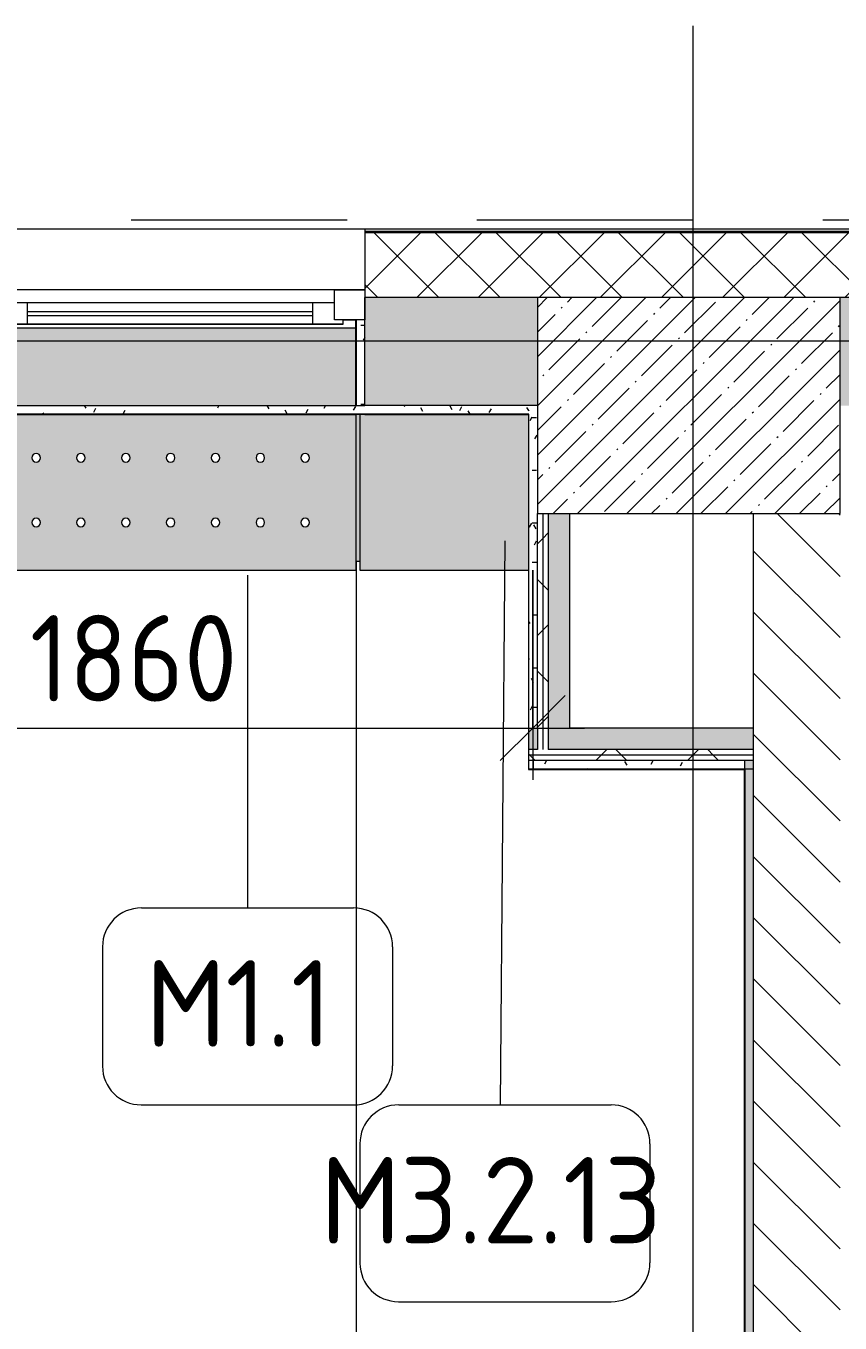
# Model space of a CAD drawing. Header units: millimetres. Extents: x -6228 to 200708, y -8553 to 29014.
# Drawn here: x 160111 to 161994, y 19027 to 22028 of the extents above; entities that cross this region are included whole.
import ezdxf

# ---------------------------------------------------------------- set-up
doc = ezdxf.new("R2010")
doc.units = ezdxf.units.MM
doc.linetypes.add('200_ШТРИХ__ш1_п0_6_', pattern=[800, 500, -300])
doc.linetypes.add('Осевая', pattern=[15875, 3175, -2381.25, 7937.5, -2381.25])
for name, color, linetype, lineweight in [('A-ANNO-DIMS', 7, 'Continuous', 9), ('A-ANNO-DIMS-100', 7, 'Continuous', 9), ('A-DETL-MBND-1', 7, '200_ШТРИХ__ш1_п0_6_', 9), ('A-GLAZ-2', 7, 'Continuous', 9), ('A-WALL-3', 7, 'Continuous', 9), ('A-WALL-4', 7, 'Continuous', 13), ('I-WALL-6', 7, 'Continuous', 9), ('S-COLS-2', 7, 'Continuous', 9), ('Знаки', 7, 'Continuous', 9), ('Марки для знаков', 7, 'Continuous', 9), ('Оси', 7, 'Continuous', 9), ('Оси-2', 7, 'Осевая', 9)]:
    doc.layers.add(name, color=color, linetype=linetype, lineweight=lineweight)
for name, color, linetype, lineweight, true_color in [('A-FLOR-3', 7, 'Continuous', 9, 0xaaaaaa), ('I-WALL-1', 7, 'Continuous', 5, 0xe7e7e7), ('I-WALL-5', 7, 'Continuous', 9, 0xe7e7e7), ('I-WALL-8', 9, 'Continuous', 9, 0x808080), ('Знаки-1', 7, 'Continuous', 9, 0xd7cfbf)]:
    doc.layers.add(name, color=color, linetype=linetype, lineweight=lineweight, true_color=true_color)
doc.styles.add('GOST Common_1', font='GOST_Common.ttf', dxfattribs={"height": 200})
doc.styles.add('ISOCPEUR_2', font='isocpeur.ttf', dxfattribs={"width": 0.9, "height": 200})
doc.dimstyles.new('ISO-2_0_0_9К_Средний_округл2_1', dxfattribs={"dimscale": 304.8, "dimtxt": 199.196235, "dimasz": 0.492126, "dimexe": 0.393701, "dimexo": 0, "dimgap": 0, "dimtad": 1, "dimdec": 0, "dimrnd": 10, "dimzin": 0, "dimdsep": 46, "dimtxsty": 'ISOCPEUR_2', "dimblk1": 'OBLIQUE', "dimblk2": 'OBLIQUE', "dimsah": 1, "dimcen": 0.09, "dimdle": 0.393701, "dimazin": 0, "dimtfac": 1, "dimtdec": 4, "dimtix": 1, "dimtmove": 0, "dimatfit": 3, "dimfxl": 1, "dimtvp": 1, "dimtolj": 1, "dimtzin": 0, "dimarcsym": 2})
pattern_1 = [(0, (50944.32, 0), (121.92, 30.48), [10.058, -81.382, 10.058, -81.382, -487.68]), (0, (50944.32, 0), (121.92, 30.48), [-182.88, 10.058, -172.822, 10.058, -81.382, -213.36]), (0, (50944.32, 0), (121.92, 30.48), [-457.2, 10.058, -50.902, 10.058, -142.342]), (120, (50990.04, 15.24), (-87.356454, 90.345817), [10.058, -81.382, 10.058, -81.382, -487.68]), (120, (50990.04, 15.24), (-87.356454, 90.345817), [-182.88, 10.058, -172.822, 10.058, -81.382, -213.36]), (120, (50990.04, 15.24), (-87.356454, 90.345817), [-457.2, 10.058, -50.902, 10.058, -142.342]), (240, (51005.28, 76.2), (-34.563546, -120.825817), [10.058, -81.382, 10.058, -81.382, -487.68]), (240, (51005.28, 76.2), (-34.563546, -120.825817), [-182.88, 10.058, -172.822, 10.058, -81.382, -213.36]), (240, (51005.28, 76.2), (-34.563546, -120.825817), [-457.2, 10.058, -50.902, 10.058, -142.342])]
pattern_2 = [(45, (50944.32, 0), (-106.06602, 106.06602), []), (135, (50944.32, 0), (-106.06602, -106.06602), [])]

# ---------------------------------------------------------------- blocks, each defined once
blk = doc.blocks.new('120_Окно_СКБ_1Ст - 120_Окно_СКБ_1Ст 900х2500_h_ с форточкой-V172-План зашивки приборов отопления в осях 2 этажа 23-33')
at = {"layer": 'A-GLAZ-2'}
for p, q in [((-450, -127), (-450, -57)), ((-450, -57), (-380, -57)), ((450, -57), (-450, -57)), ((-380, -57), (-380, -127)), ((380, -127), (380, -57)), ((380, -57), (450, -57)), ((450, -57), (450, -127)), ((380, -87), (-380, -87)), ((-380, -87), (-380, -127)), ((-330, -137), (-330, -87)), ((330, -137), (330, -87)), ((380, -127), (380, -87)), ((-330, -107), (330, -107)), ((330, -117), (-330, -117)), ((-380, -127), (-450, -127)), ((-430, -127), (-400, -127)), ((-380, -127), (-400, -127)), ((-400, -127), (-400, -137)), ((-400, -137), (400, -137)), ((400, -137), (-400, -137)), ((450, -127), (380, -127)), ((400, -127), (380, -127)), ((400, -127), (430, -127)), ((400, -137), (400, -127))]:
    blk.add_line(p, q, dxfattribs=at)
blk = doc.blocks.new('BSC_Колонна _Прямоугольная - 700х500-V179-План зашивки приборов отопления в осях 2 этажа 23-33')
at = {"layer": 'S-COLS-2'}
h = blk.add_hatch(dxfattribs=at)
h.set_pattern_fill('FP_156', color=256, style=0, pattern_type=2)
h.set_pattern_definition([(45, (-110700, -21150), (-57.024626, 57.024626), []), (45, (-110642.975, -21150), (-57.024626, 57.024626), [100.806, -20.161, 3.353, -16.808])])
h.paths.add_polyline_path([(-350, -250), (350, -250), (350, 250), (-350, 250), (-350, 113.4)])
for p, q in [((350, 250), (-350, 250)), ((-350, 250), (-350, -250)), ((350, -250), (350, 250)), ((-350, -250), (350, -250))]:
    blk.add_line(p, q, dxfattribs=at)
blk = doc.blocks.new('Зашивка радиатора_ с перфорацией М1_1 - Зашивка радиатора_ с перфорацией М1_1-V239-План зашивки приборов отопления в осях 2 этажа 23-33')
at = {"layer": 'Знаки-1'}
blk.add_hatch(color=256, dxfattribs=at).paths.add_polyline_path([(-38.2, 201), (429.9, 201), (429.9, 380), (-430, 380), (-430, 201), (-201, 201)])
h = blk.add_hatch(color=256, dxfattribs=at)
h.paths.add_polyline_path([(-363.8, -179.9), (430.2, -179.9), (430.2, 180), (-430, 180), (-430, -179.9)])
h.paths.add_polyline_path([(312.2, -79.6), (307.3, -78.3), (303.6, -74.6), (302.3, -69.6), (303.6, -64.6), (307.3, -61), (312.2, -59.6), (317.3, -61), (320.9, -64.6), (322.3, -69.6), (320.9, -74.6), (317.3, -78.3), (314.8, -79.3)])
h.paths.add_polyline_path([(104.7, -79.6), (99.8, -78.3), (96.1, -74.6), (94.8, -69.6), (96.1, -64.6), (99.8, -61), (104.7, -59.6), (109.8, -61), (113.4, -64.6), (114.8, -69.6), (113.4, -74.6), (109.8, -78.3), (107.3, -79.3)])
h.paths.add_polyline_path([(208.5, -79.6), (203.5, -78.3), (199.8, -74.6), (198.5, -69.6), (199.8, -64.6), (203.5, -61), (208.5, -59.6), (213.5, -61), (217.2, -64.6), (218.5, -69.6), (217.2, -74.6), (213.5, -78.3), (211.1, -79.3)])
h.paths.add_polyline_path([(1, -79.6), (-4, -78.3), (-7.7, -74.6), (-9, -69.6), (-7.7, -64.6), (-4, -61), (1, -59.6), (6, -61), (9.7, -64.6), (11, -69.6), (9.7, -74.6), (6, -78.3), (3.6, -79.3)])
h.paths.add_polyline_path([(-206.5, -79.6), (-211.5, -78.3), (-215.2, -74.6), (-216.5, -69.6), (-215.2, -64.6), (-211.5, -61), (-206.5, -59.6), (-201, -61.4), (-197.8, -64.6), (-196.5, -69.6), (-197.8, -74.6), (-201.5, -78.3), (-203.9, -79.3)])
h.paths.add_polyline_path([(-102.8, -79.6), (-107.7, -78.3), (-111.4, -74.6), (-112.7, -69.6), (-111.4, -64.6), (-107.7, -61), (-102.8, -59.6), (-97.7, -61), (-94.1, -64.6), (-92.7, -69.6), (-94.1, -74.6), (-97.7, -78.3), (-100.2, -79.3)])
h.paths.add_polyline_path([(-310.3, -79.6), (-315.2, -78.3), (-318.9, -74.6), (-320.2, -69.6), (-318.9, -64.6), (-315.2, -61), (-310.3, -59.6), (-305.2, -61), (-301.6, -64.6), (-300.2, -69.6), (-301.6, -74.6), (-305.2, -78.3), (-307.7, -79.3)])
h.paths.add_polyline_path([(312.2, 70.4), (307.3, 71.7), (303.6, 75.4), (302.3, 80.4), (303.6, 85.4), (307.3, 89), (312.2, 90.4), (317.3, 89), (320.9, 85.4), (322.3, 80.4), (320.9, 75.4), (317.3, 71.7), (314.8, 70.7)])
h.paths.add_polyline_path([(-102.8, 70.4), (-107.7, 71.7), (-111.4, 75.4), (-112.7, 80.4), (-111.4, 85.4), (-107.7, 89), (-102.8, 90.4), (-97.7, 89), (-94.1, 85.4), (-92.7, 80.4), (-94.1, 75.4), (-97.7, 71.7), (-100.2, 70.7)])
h.paths.add_polyline_path([(104.7, 70.4), (99.8, 71.7), (96.1, 75.4), (94.8, 80.4), (96.1, 85.4), (99.8, 89), (104.7, 90.4), (109.8, 89), (113.4, 85.4), (114.8, 80.4), (113.4, 75.4), (109.8, 71.7), (107.3, 70.7)])
h.paths.add_polyline_path([(-206.5, 70.4), (-211.5, 71.7), (-215.2, 75.4), (-216.5, 80.4), (-215.2, 85.4), (-211.5, 89), (-206.5, 90.4), (-201, 88.6), (-197.8, 85.4), (-196.5, 80.4), (-197.8, 75.4), (-201.5, 71.7), (-203.9, 70.7)])
h.paths.add_polyline_path([(-310.3, 70.4), (-315.2, 71.7), (-318.9, 75.4), (-320.2, 80.4), (-318.9, 85.4), (-315.2, 89), (-310.3, 90.4), (-305.2, 89), (-301.6, 85.4), (-300.2, 80.4), (-301.6, 75.4), (-305.2, 71.7), (-307.7, 70.7)])
h.paths.add_polyline_path([(208.5, 70.4), (203.5, 71.7), (199.8, 75.4), (198.5, 80.4), (199.8, 85.4), (203.5, 89), (208.5, 90.4), (213.5, 89), (217.2, 85.4), (218.5, 80.4), (217.2, 75.4), (213.5, 71.7), (211.1, 70.7)])
h.paths.add_polyline_path([(1, 70.4), (-4, 71.7), (-7.7, 75.4), (-9, 80.4), (-7.7, 85.4), (-4, 89), (1, 90.4), (6, 89), (9.7, 85.4), (11, 80.4), (9.7, 75.4), (6, 71.7), (3.6, 70.7)])
at = {"layer": 'Знаки'}
for p, q in [((429.9, 380), (-430, 380)), ((-430, 380), (-430, 201)), ((-430, 180), (430, 180)), ((430.2, 180), (-430, 180)), ((-430, 180), (-430, -179.9)), ((430.2, -179.9), (430.2, 180)), ((-430, -179.9), (430.2, -179.9))]:
    blk.add_line(p, q, dxfattribs=at)
for centre, start, end in [((-310.3, 80.4), 0, 180), ((-206.5, 80.4), 0, 180), ((-102.8, 80.4), 0, 180), ((1, 80.4), 0, 180), ((104.7, 80.4), 0, 180), ((208.5, 80.4), 0, 180), ((312.2, 80.4), 0, 180), ((-310.3, 80.4), 180, 0), ((-206.5, 80.4), 180, 360), ((-102.8, 80.4), 180, 0), ((1, 80.4), 180, 0), ((104.7, 80.4), 180, 360), ((208.5, 80.4), 180, 0), ((312.2, 80.4), 180, 0), ((-310.3, -69.6), 0, 180), ((-206.5, -69.6), 0, 180), ((-102.8, -69.6), 0, 180), ((1, -69.6), 0, 180), ((104.7, -69.6), 0, 180), ((208.5, -69.6), 0, 180), ((312.2, -69.6), 0, 180), ((-310.3, -69.6), 180, 0), ((-206.5, -69.6), 180, 0), ((-102.8, -69.6), 180, 0), ((1, -69.6), 180, 0), ((104.7, -69.6), 180, 0), ((208.5, -69.6), 180, 0), ((312.2, -69.6), 180, 0)]:
    blk.add_arc(centre, 10, start, end, dxfattribs=at)
blk = doc.blocks.new('Зашивка без перфорации М3_2_1 - М3_2_13-V241-План зашивки приборов отопления в осях 2 этажа 23-33')
at = {"layer": 'Знаки-1'}
blk.add_hatch(color=256, dxfattribs=at).paths.add_polyline_path([(-418, -179.9), (-38.8, -179.9), (-39.8, 180), (-430, 180), (-430, -179.9)])
at = {"layer": 'Знаки'}
for p, q in [((-38.8, 180), (-430, 180)), ((-430, 180), (-430, -179.9)), ((-430, -179.9), (-38.8, -179.9))]:
    blk.add_line(p, q, dxfattribs=at)
blk = doc.blocks.new('Зашивка_ опоясывающая панель - Зашивка_ опоясывающая панель Т2_1-V247-План зашивки приборов отопления в осях 2 этажа 23-33')
at = {"layer": 'Знаки-1'}
blk.add_hatch(color=256, dxfattribs=at).paths.add_polyline_path([(-426.1, 180), (-426.1, -160), (-418, -160), (-418, 180)])
at = {"layer": 'Знаки'}
for p, q in [((-426.1, 180), (-418, 180)), ((-426.1, -160), (-418, -160))]:
    blk.add_line(p, q, dxfattribs=at)
blk = doc.blocks.new('Марка_Знаки - В прямоуг_Наименование краткое-30718135-План зашивки приборов отопления в осях 2 этажа 23-33')
at = {"layer": 'Марки для знаков'}
for p, q in [((-2.455, 2.278), (2.455, 2.278)), ((-3.355, 1.378), (-3.355, -1.384)), ((3.355, 1.378), (3.355, -1.378)), ((-2.461, -2.278), (2.455, -2.278))]:
    blk.add_line(p, q, dxfattribs=at)
for centre, radius, start, end in [((-2.455, 1.378), 0.9, 90, 180), ((2.455, 1.378), 0.9, 0, 90), ((-2.461, -1.384), 0.893, 180, 270), ((2.455, -1.378), 0.9, 270, 0)]:
    blk.add_arc(centre, radius, start, end, dxfattribs=at)
blk = doc.blocks.new('DIMBLOCK51-План зашивки приборов отопления в осях 2 этажа 23-33')
at = {"layer": 'A-ANNO-DIMS-100'}
for p, q in [((159428.1, 20769.1), (159428.1, 20284)), ((159428.1, 20404), (159428.1, 20769.1)), ((161283.4, 20769.1), (161283.4, 20284)), ((161283.4, 20404), (161283.4, 20769.1)), ((159308.1, 20404), (161403.4, 20404))]:
    blk.add_line(p, q, dxfattribs=at)
at = {"layer": 'A-ANNO-DIMS-100', "lineweight": 20}
for p, q in [((159428.1, 20404), (159503.1, 20479)), ((161283.4, 20404), (161358.4, 20479)), ((159428.1, 20404), (159353.1, 20329)), ((161283.4, 20404), (161208.4, 20329))]:
    blk.add_line(p, q, dxfattribs=at)
at = {"layer": 'A-ANNO-DIMS-100', "color": 0, "insert": (160120.2, 20665.3), "char_height": 200, "width": 565.411, "attachment_point": 1, "line_spacing_factor": 1.149209, "style": 'ISOCPEUR_2'}
blk.add_mtext('1860', dxfattribs=at)
blk = doc.blocks.new('_Oblique')
at = {"color": 0, "linetype": 'ByBlock', "lineweight": -2}
blk.add_line((-0.5, -0.5), (0.5, 0.5), dxfattribs=at)

msp = doc.modelspace()

# ---------------------------------------------------------------- hatches: boundary and pattern name
at = {"layer": 'A-WALL-3'}
h = msp.add_hatch(dxfattribs=at)
h.set_pattern_fill('FP_141', color=256, style=0, pattern_type=2)
h.set_pattern_definition([(45, (50944.32, 0), (-70.71068, 70.71068), []), (135, (50944.32, 0), (-70.71068, -70.71068), [])])
h.paths.add_polyline_path([(176024.3, 21400), (176174.3, 21400), (176174.3, 21550), (171094.5, 21550), (171094.5, 21400), (175874.6, 21400)])
h.paths.add_polyline_path([(170013.1, 21400), (170194.5, 21400), (170194.5, 21550), (168844.8, 21550), (168844.8, 21400), (169361.8, 21400)])
h.paths.add_polyline_path([(167944.8, 21400), (167944.8, 21550), (166544.8, 21550), (166544.8, 21400), (167407.9, 21400)])
h.paths.add_polyline_path([(164151.5, 21400), (164244.8, 21400), (164244.8, 21550), (163094.3, 21550), (163094.3, 21400), (163500.2, 21400)])
h.paths.add_polyline_path([(161994.3, 21400), (162194.3, 21400), (162194.3, 21550), (160894.8, 21550), (160895.1, 21400), (161546.4, 21400)])
h.paths.add_polyline_path([(159994.8, 21400), (159994.8, 21550), (158694.8, 21550), (158694.8, 21400), (159592.5, 21400)])
h.paths.add_polyline_path([(157794.8, 21400), (157794.8, 21550), (156494.5, 21550), (156494.5, 21400), (157638.7, 21400)])
h.paths.add_polyline_path([(154194.5, 21400), (154194.5, 21550), (152994.3, 21550), (152994.3, 21400), (153731, 21400)])
h.paths.add_polyline_path([(152094.3, 21400), (152094.3, 21550), (147554.3, 21550), (147554.3, 21400), (151777.1, 21400)])
h.paths.add_polyline_path([(144254.3, 21400), (144254.3, 21550), (144004.3, 21550), (144004.3, 21400)])
at = {"layer": 'I-WALL-1'}
h = msp.add_hatch(color=256, dxfattribs=at)
h.paths.add_polyline_path([(161274.3, 20354), (161294.3, 20354), (161294.3, 20404), (161274.3, 20404)])
h.paths.add_polyline_path([(161794.3, 20354), (161794.3, 20404), (161319.3, 20404), (161319.3, 20354), (161546.4, 20354)])
at = {"layer": 'I-WALL-5'}
msp.add_hatch(color=256, dxfattribs=at).paths.add_polyline_path([(161369.3, 20404), (161369.3, 20900), (161319.3, 20900), (161319.3, 20404)])
at = {"layer": 'I-WALL-6'}
h = msp.add_hatch(dxfattribs=at)
h.set_pattern_fill('FP_142', color=256, style=0, pattern_type=2)
h.set_pattern_definition([(45, (50944.32, 0), (-57.024626, 57.024626), []), (45, (51001.345, 0), (-57.024626, 57.024626), [100.806, -20.161, 3.353, -16.808])])
h.paths.add_polyline_path([(171966.9, 21150), (172154.3, 21150), (172154.3, 21400), (171794.3, 21400), (171794.3, 21150)])
h.paths.add_polyline_path([(170194.5, 21150), (170194.5, 21400), (168844.8, 21400), (168844.8, 21150), (170013.1, 21150)])
h.paths.add_polyline_path([(167944.8, 21150), (167944.8, 21400), (167044.8, 21400), (167044.8, 21150), (167407.9, 21150)])
h.paths.add_polyline_path([(164244.8, 21150), (164244.8, 21400), (163094.3, 21400), (163094.3, 21150), (164151.5, 21150)])
h.paths.add_polyline_path([(161994.3, 21150), (162194.3, 21150), (162194.3, 21400), (161994.3, 21400), (161994.3, 21263.4)])
h.paths.add_polyline_path([(160895.1, 21150), (161294.3, 21150), (161294.3, 21400), (160894.8, 21400), (160894.8, 21150)])
h.paths.add_polyline_path([(159994.8, 21150), (159994.8, 21400), (158694.8, 21400), (158694.8, 21150), (159918.2, 21150)])
h.paths.add_polyline_path([(151504.3, 21150), (151524.3, 21150), (151524.3, 21400), (151504.3, 21400), (151504.3, 21263.4)])
h.paths.add_polyline_path([(157794.8, 21150), (157794.8, 21400), (156994.3, 21400), (156994.3, 21150), (157638.7, 21150)])
h.paths.add_polyline_path([(154056.6, 21150), (154194.5, 21150), (154194.5, 21400), (152994.3, 21400), (152994.3, 21150), (153731, 21150)])
h.paths.add_polyline_path([(151777.1, 21150), (152094.3, 21150), (152094.3, 21400), (151744.3, 21400), (151744.3, 21150)])
h = msp.add_hatch(dxfattribs=at)
h.set_pattern_fill('FP_161', color=256, style=0, pattern_type=2)
h.set_pattern_definition(pattern_2)
h.paths.add_polyline_path([(161306.8, 20354), (161306.8, 20900), (161294.3, 20900), (161294.3, 20354)])
h = msp.add_hatch(dxfattribs=at)
h.set_pattern_fill('FP_161', color=256, style=0, pattern_type=2)
h.set_pattern_definition(pattern_2)
h.paths.add_polyline_path([(161319.3, 20354), (161319.3, 20900), (161306.8, 20900), (161306.8, 20354)])
h = msp.add_hatch(dxfattribs=at)
h.set_pattern_fill('FP_144', color=256, style=0, pattern_type=2)
h.set_pattern_definition([(135, (50944.32, 0), (-70.71068, -70.71068), [])])
h.paths.add_polyline_path([(161994.3, 13900), (161994.3, 20900), (161794.3, 20900), (161794.3, 13900), (161872, 13900)])
h = msp.add_hatch(dxfattribs=at)
h.set_pattern_fill('FP_161', color=256, style=0, pattern_type=2)
h.set_pattern_definition(pattern_2)
h.paths.add_polyline_path([(161794.3, 20341.5), (161794.3, 20354), (161274.3, 20354), (161274.3, 20341.5), (161546.4, 20341.5)])
h = msp.add_hatch(dxfattribs=at)
h.set_pattern_fill('FP_161', color=256, style=0, pattern_type=2)
h.set_pattern_definition(pattern_2)
h.paths.add_polyline_path([(161774.3, 20329), (161794.3, 20329), (161794.3, 20341.5), (161274.3, 20341.5), (161274.3, 20329), (161546.4, 20329)])
at = {"layer": 'I-WALL-8'}
h = msp.add_hatch(dxfattribs=at)
h.set_pattern_fill('FP_160', color=256, style=0, pattern_type=2)
h.set_pattern_definition(pattern_1)
h.paths.add_polyline_path([(160894.8, 21150), (160894.8, 21348), (160874.8, 21348), (160874.8, 21150)])
h = msp.add_hatch(dxfattribs=at)
h.set_pattern_fill('FP_160', color=256, style=0, pattern_type=2)
h.set_pattern_definition(pattern_1)
h.paths.add_polyline_path([(161274.3, 21130), (161274.3, 21150), (159414.3, 21150), (159414.3, 21130), (160895.1, 21130)])
h = msp.add_hatch(dxfattribs=at)
h.set_pattern_fill('FP_160', color=256, style=0, pattern_type=2)
h.set_pattern_definition(pattern_1)
h.paths.add_polyline_path([(161274.3, 20404), (161294.3, 20404), (161294.3, 21150), (161274.3, 21150), (161274.3, 20741.7)])
h = msp.add_hatch(dxfattribs=at)
h.set_pattern_fill('FP_160', color=256, style=0, pattern_type=2)
h.set_pattern_definition(pattern_1)
h.paths.add_polyline_path([(161794.3, 20309), (161794.3, 20329), (161284.3, 20329), (161284.3, 20309), (161546.4, 20309)])
h = msp.add_hatch(dxfattribs=at)
h.set_pattern_fill('FP_160', color=256, style=0, pattern_type=2)
h.set_pattern_definition(pattern_1)
h.paths.add_polyline_path([(161774.3, 13980), (161794.3, 13980), (161794.3, 20329), (161774.3, 20329), (161774.3, 14000)])

# ---------------------------------------------------------------- linework, layer by layer
at = {"layer": 'A-DETL-MBND-1'}
msp.add_line((147554.3, 21580), (162086.3, 21580), dxfattribs=at)
at = {"layer": 'A-FLOR-3'}
msp.add_line((161773.3, 14011), (161773.3, 20308), dxfattribs=at)
at = {"layer": 'A-WALL-3'}
for p, q in [((167944.8, 21558), (157794.8, 21558)), ((160894.8, 21558), (160894.8, 21400))]:
    msp.add_line(p, q, dxfattribs=at)
at = {"layer": 'A-WALL-4'}
for p, q in [((162194.3, 21553), (160894.8, 21553)), ((162194.3, 21550), (160894.8, 21550)), ((161294.3, 21400), (160894.8, 21400)), ((162194.3, 21400), (161994.3, 21400)), ((161294.3, 21150), (160894.8, 21150)), ((161274.3, 21129), (161274.3, 21130)), ((161306.8, 20900), (161306.8, 20354)), ((161319.3, 20900), (161319.3, 20354)), ((161274.3, 20404), (161294.3, 20404)), ((161294.3, 20404), (161294.3, 20354)), ((161294.3, 20354), (161274.3, 20354)), ((161794.3, 20354), (161319.3, 20354)), ((161794.3, 20341.5), (161274.3, 20341.5)), ((161794.3, 20329), (161774.3, 20329)), ((161794.3, 20309), (161794.3, 20329)), ((161774.3, 20308), (161774.3, 20309))]:
    msp.add_line(p, q, dxfattribs=at)
at = {"layer": 'I-WALL-6'}
for p, q in [((160894.8, 21150), (160894.8, 21400)), ((160894.8, 21348), (160873.8, 21348)), ((160873.8, 21348), (160873.8, 21150)), ((160874.8, 21348), (160874.8, 21150)), ((159414.3, 21150), (160894.8, 21150)), ((161274.3, 21130), (159434.3, 21130)), ((160883.1, 21129), (160875.1, 21129)), ((160894.8, 21130), (160894.8, 21129)), ((160894.8, 21129), (161273.3, 21129)), ((161273.3, 21129), (161273.3, 20308)), ((161274.3, 20309), (161274.3, 21129)), ((161294.3, 20404), (161294.3, 20900)), ((161369.3, 20404), (161369.3, 20900)), ((161794.3, 13980), (161794.3, 20900)), ((161794.3, 20404), (161369.3, 20404)), ((161774.3, 20329), (161274.3, 20329)), ((161284.3, 20329), (161284.3, 20309)), ((161774.3, 14001), (161774.3, 20329)), ((161273.3, 20308), (161774.3, 20308)), ((161794.3, 20309), (161274.3, 20309)), ((161773.3, 20309), (161773.3, 14001)), ((161774.3, 20308), (161774.3, 14000))]:
    msp.add_line(p, q, dxfattribs=at)
at = {"layer": 'Марки для знаков'}
for p, q in [((161219.1, 20837), (161208.1, 19532.2)), ((160875.1, 20789), (160875.1, 18691)), ((160623.6, 20758), (160623.6, 19987.7))]:
    msp.add_line(p, q, dxfattribs=at)
at = {"layer": 'Оси'}
msp.add_line((161654.3, 19528.3), (161654.3, 22028.3), dxfattribs=at)
at = {"layer": 'Оси-2'}
for p, q in [((135881, 21300), (173524.3, 21300)), ((161654.3, 593.7), (161654.3, 19528.3))]:
    msp.add_line(p, q, dxfattribs=at)

# ---------------------------------------------------------------- block references
at = {"layer": 'A-GLAZ-2'}
msp.add_blockref('120_Окно_СКБ_1Ст - 120_Окно_СКБ_1Ст 900х2500_h_ с форточкой-V172-План зашивки приборов отопления в осях 2 этажа 23-33', (160444.8, 21475), dxfattribs=at)
at = {"layer": 'S-COLS-2'}
msp.add_blockref('BSC_Колонна _Прямоугольная - 700х500-V179-План зашивки приборов отопления в осях 2 этажа 23-33', (161644.3, 21150), dxfattribs=at)
at = {"layer": 'Знаки'}
for name, p in [('Зашивка радиатора_ с перфорацией М1_1 - Зашивка радиатора_ с перфорацией М1_1-V239-План зашивки приборов отопления в осях 2 этажа 23-33', (160444.8, 20949)), ('Зашивка без перфорации М3_2_1 - М3_2_13-V241-План зашивки приборов отопления в осях 2 этажа 23-33', (161313.1, 20949))]:
    msp.add_blockref(name, p, dxfattribs=at)
at = {"layer": 'Знаки', "rotation": 180}
msp.add_blockref('Зашивка_ опоясывающая панель - Зашивка_ опоясывающая панель Т2_1-V247-План зашивки приборов отопления в осях 2 этажа 23-33', (160457.1, 20969), dxfattribs=at)
at = {"layer": 'Марки для знаков', "xscale": 99.99999999999993, "yscale": 99.99999999999993, "zscale": 99.99999999999993}
for p in [(160623.6, 19760), (161219.1, 19304.5)]:
    msp.add_blockref('Марка_Знаки - В прямоуг_Наименование краткое-30718135-План зашивки приборов отопления в осях 2 этажа 23-33', p, dxfattribs=at)

# ---------------------------------------------------------------- texts
at = {"layer": 'Марки для знаков', "char_height": 200, "attachment_point": 1, "style": 'GOST Common_1'}
for s, insert, width in [('\\fGOST Common|b0|i0|c204|p34|;М', (160387.1, 19867), 224.472), ('1.1', (160572.3, 19867), 312.658), ('\\fGOST Common|b0|i0|c204|p34|;М', (160791.1, 19411.5), 224.472), ('3.2.13', (160976.3, 19411.5), 777.637)]:
    msp.add_mtext(s, dxfattribs=dict(at, insert=insert, width=width))

# ---------------------------------------------------------------- dimensions: what is measured, and where the dimension line sits
at = {"layer": 'A-ANNO-DIMS'}
dim = msp.add_linear_dim(base=(161283.4, 20404), p1=(159428.1, 20769.1), p2=(161283.4, 20769.1), dimstyle='ISO-2_0_0_9К_Средний_округл2_1', override={"dimpost": '<>', "dimfxl": 1855.268938}, dxfattribs=at)
dim.commit()
dim.dimension.update_dxf_attribs({"geometry": 'DIMBLOCK51-План зашивки приборов отопления в осях 2 этажа 23-33', "text_midpoint": (160355.7, 20504)})

doc.saveas('drawing.dxf')
